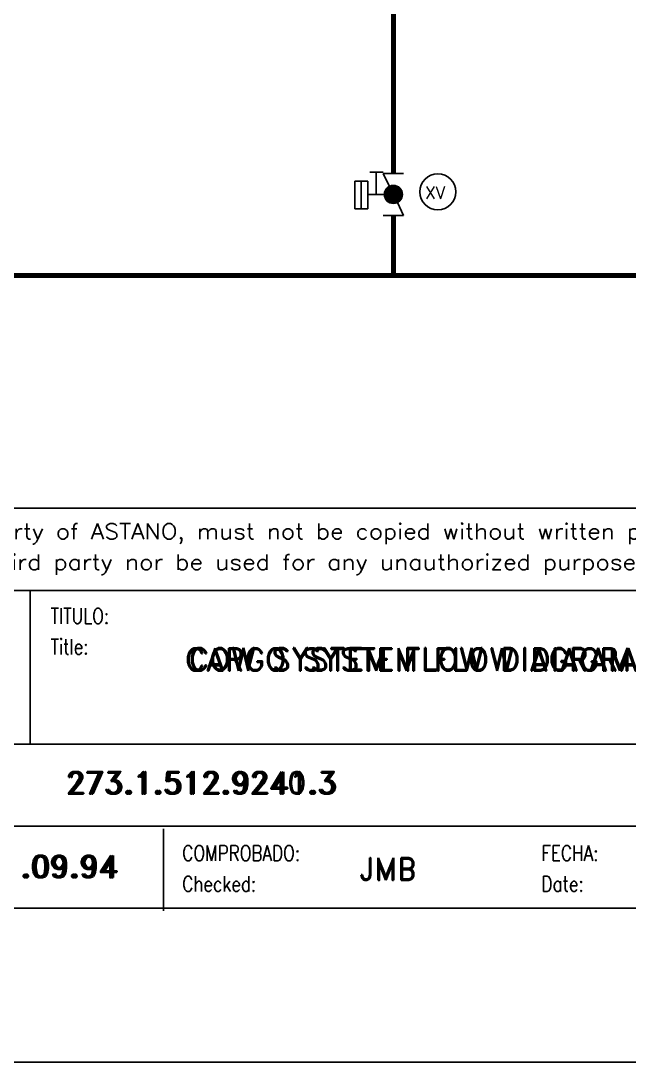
# Model space of a CAD drawing. Extents: x -22909.9 to -22897.8, y -4.7 to 4.1.
# Drawn here: x -22901.976 to -22900.165, y -4.711 to -1.609 of the extents above; entities that cross this region are included whole.
import ezdxf

# ---------------------------------------------------------------- set-up
doc = ezdxf.new("R2010")
doc.units = 0
doc.header["$MEASUREMENT"] = 0
doc.layers.get('0').update_dxf_attribs({"linetype": 'CONTINUOUS'})
for name, color, linetype in [('CARGA', 7, 'CONTINUOUS'), ('COW', 2, 'CONTINUOUS'), ('DESCARGA', 5, 'CONTINUOUS'), ('FORMATO', 7, 'CONTINUOUS'), ('SPEC', 93, 'CONTINUOUS')]:
    doc.layers.add(name, color=color, linetype=linetype)
doc.styles.add('ROMAND', font='romand', dxfattribs={"height": 0.0339})
doc.styles.add('SIMPLEX', font='SIMPLEX.SHX')

# ---------------------------------------------------------------- blocks, each defined once
blk = doc.blocks.new('*X22')
at = {"color": 0}
for p, q in [((3.2725, 2.9365), (3.3005, 2.9645)), ((3.2725, 2.9366), (3.3003, 2.9645)), ((3.2725, 2.9368), (3.3002, 2.9645)), ((3.2725, 2.937), (3.3, 2.9645)), ((3.2725, 2.9372), (3.2998, 2.9645)), ((3.2725, 2.9373), (3.2996, 2.9645)), ((3.2725, 2.9375), (3.2995, 2.9645)), ((3.2725, 2.9377), (3.2993, 2.9645)), ((3.2725, 2.9379), (3.2991, 2.9645)), ((3.2725, 2.938), (3.2989, 2.9645)), ((3.2725, 2.9382), (3.2988, 2.9645)), ((3.2725, 2.9384), (3.2986, 2.9645)), ((3.2725, 2.9386), (3.2984, 2.9645)), ((3.2725, 2.9361), (3.3008, 2.9644)), ((3.2725, 2.9363), (3.3007, 2.9644)), ((3.2725, 2.9388), (3.2982, 2.9644)), ((3.2725, 2.939), (3.298, 2.9644)), ((3.2726, 2.935), (3.302, 2.9644)), ((3.2726, 2.9351), (3.3018, 2.9644)), ((3.2726, 2.9353), (3.3017, 2.9644)), ((3.2726, 2.9355), (3.3015, 2.9644)), ((3.2726, 2.9356), (3.3013, 2.9644)), ((3.2726, 2.9358), (3.3012, 2.9644)), ((3.2726, 2.936), (3.301, 2.9644)), ((3.2726, 2.9392), (3.2978, 2.9644)), ((3.2726, 2.9393), (3.2976, 2.9644)), ((3.2726, 2.9395), (3.2975, 2.9644)), ((3.2726, 2.9397), (3.2973, 2.9644)), ((3.2726, 2.9399), (3.2971, 2.9644)), ((3.2726, 2.9401), (3.2969, 2.9644)), ((3.2726, 2.9348), (3.3022, 2.9643)), ((3.2726, 2.9403), (3.2967, 2.9643)), ((3.2727, 2.9342), (3.3028, 2.9643)), ((3.2727, 2.9343), (3.3026, 2.9643)), ((3.2727, 2.9345), (3.3025, 2.9643)), ((3.2727, 2.9347), (3.3023, 2.9643)), ((3.2727, 2.9405), (3.2965, 2.9643)), ((3.2727, 2.9407), (3.2963, 2.9643)), ((3.2727, 2.9409), (3.2961, 2.9643)), ((3.2727, 2.934), (3.3029, 2.9642)), ((3.2727, 2.9411), (3.2959, 2.9642)), ((3.2728, 2.9334), (3.3036, 2.9642)), ((3.2728, 2.9336), (3.3034, 2.9642)), ((3.2728, 2.9337), (3.3033, 2.9642)), ((3.2728, 2.9339), (3.3031, 2.9642)), ((3.2728, 2.9413), (3.2957, 2.9642)), ((3.2728, 2.9415), (3.2955, 2.9642)), ((3.2728, 2.9417), (3.2953, 2.9642)), ((3.2729, 2.9328), (3.3042, 2.9641)), ((3.2729, 2.933), (3.304, 2.9641)), ((3.2729, 2.9331), (3.3039, 2.9641)), ((3.2729, 2.9333), (3.3037, 2.9641)), ((3.2729, 2.9419), (3.295, 2.9641)), ((3.2729, 2.9421), (3.2948, 2.9641)), ((3.2729, 2.9424), (3.2946, 2.964)), ((3.273, 2.9324), (3.3046, 2.964)), ((3.273, 2.9325), (3.3045, 2.964)), ((3.273, 2.9327), (3.3043, 2.964)), ((3.273, 2.9426), (3.2944, 2.964)), ((3.273, 2.9428), (3.2942, 2.964)), ((3.273, 2.9322), (3.3048, 2.9639)), ((3.2731, 2.9319), (3.3051, 2.9639)), ((3.2731, 2.9321), (3.3049, 2.9639)), ((3.2731, 2.943), (3.294, 2.9639)), ((3.2731, 2.9432), (3.2937, 2.9639)), ((3.2731, 2.9318), (3.3052, 2.9638)), ((3.2732, 2.9315), (3.3055, 2.9638)), ((3.2732, 2.9316), (3.3053, 2.9638)), ((3.2732, 2.9435), (3.2935, 2.9638)), ((3.2732, 2.9437), (3.2933, 2.9638)), ((3.2732, 2.9313), (3.3056, 2.9637)), ((3.2733, 2.9311), (3.3059, 2.9637)), ((3.2733, 2.9312), (3.3058, 2.9637)), ((3.2733, 2.9439), (3.293, 2.9637)), ((3.2733, 2.9442), (3.2928, 2.9637)), ((3.2733, 2.9309), (3.3061, 2.9636)), ((3.2734, 2.9306), (3.3063, 2.9636)), ((3.2734, 2.9308), (3.3062, 2.9636)), ((3.2734, 2.9444), (3.2926, 2.9636)), ((3.2734, 2.9305), (3.3065, 2.9635)), ((3.2735, 2.9302), (3.3068, 2.9635)), ((3.2735, 2.9304), (3.3066, 2.9635)), ((3.2735, 2.9447), (3.2923, 2.9635)), ((3.2735, 2.9449), (3.2921, 2.9635)), ((3.2736, 2.93), (3.307, 2.9634)), ((3.2736, 2.9301), (3.3069, 2.9634)), ((3.2736, 2.9451), (3.2918, 2.9634)), ((3.2736, 2.9298), (3.3072, 2.9633)), ((3.2737, 2.9295), (3.3074, 2.9633)), ((3.2737, 2.9297), (3.3073, 2.9633)), ((3.2737, 2.9454), (3.2916, 2.9633)), ((3.2737, 2.9457), (3.2913, 2.9632)), ((3.2738, 2.9293), (3.3077, 2.9632)), ((3.2738, 2.9294), (3.3076, 2.9632)), ((3.2738, 2.9459), (3.2911, 2.9631)), ((3.2739, 2.929), (3.308, 2.9631)), ((3.2739, 2.9291), (3.3078, 2.9631)), ((3.2739, 2.9462), (3.2908, 2.9631)), ((3.2739, 2.9289), (3.3081, 2.963)), ((3.274, 2.9287), (3.3082, 2.963)), ((3.274, 2.9464), (3.2905, 2.963)), ((3.274, 2.9286), (3.3084, 2.9629)), ((3.2741, 2.9285), (3.3085, 2.9629)), ((3.2741, 2.9467), (3.2903, 2.9629)), ((3.2741, 2.9284), (3.3086, 2.9628)), ((3.2742, 2.9281), (3.3089, 2.9628)), ((3.2742, 2.9282), (3.3088, 2.9628)), ((3.2742, 2.947), (3.29, 2.9628)), ((3.2743, 2.9278), (3.3091, 2.9627)), ((3.2743, 2.928), (3.309, 2.9627)), ((3.2743, 2.9473), (3.2897, 2.9627)), ((3.2744, 2.9276), (3.3094, 2.9626)), ((3.2744, 2.9277), (3.3093, 2.9626)), ((3.2744, 2.9476), (3.2894, 2.9625)), ((3.2745, 2.9273), (3.3096, 2.9625)), ((3.2745, 2.9275), (3.3095, 2.9625)), ((3.2746, 2.9271), (3.3099, 2.9624)), ((3.2746, 2.9272), (3.3098, 2.9624)), ((3.2746, 2.9479), (3.2891, 2.9624)), ((3.2747, 2.927), (3.31, 2.9623)), ((3.2747, 2.9482), (3.2888, 2.9623)), ((3.2747, 2.9268), (3.3101, 2.9622)), ((3.2748, 2.9267), (3.3103, 2.9622)), ((3.2748, 2.9485), (3.2885, 2.9622)), ((3.2748, 2.9266), (3.3104, 2.9621)), ((3.2749, 2.9265), (3.3105, 2.9621)), ((3.275, 2.9262), (3.3108, 2.962)), ((3.275, 2.9263), (3.3106, 2.962)), ((3.275, 2.9488), (3.2882, 2.962)), ((3.2751, 2.926), (3.311, 2.9619)), ((3.2751, 2.9261), (3.3109, 2.9619)), ((3.2751, 2.9492), (3.2878, 2.9619)), ((3.2752, 2.9259), (3.3111, 2.9618)), ((3.2752, 2.9258), (3.3112, 2.9617)), ((3.2753, 2.9256), (3.3113, 2.9617)), ((3.2753, 2.9495), (3.2875, 2.9617)), ((3.2754, 2.9254), (3.3116, 2.9616)), ((3.2754, 2.9255), (3.3115, 2.9616)), ((3.2755, 2.9253), (3.3117, 2.9615)), ((3.2755, 2.9499), (3.2871, 2.9615)), ((3.2755, 2.9252), (3.3118, 2.9614)), ((3.2756, 2.925), (3.3119, 2.9614)), ((3.2757, 2.9248), (3.3122, 2.9613)), ((3.2757, 2.9249), (3.312, 2.9613)), ((3.2757, 2.9502), (3.2868, 2.9613)), ((3.2758, 2.9247), (3.3123, 2.9612)), ((3.2758, 2.9246), (3.3124, 2.9611)), ((3.2759, 2.9245), (3.3125, 2.9611)), ((3.2759, 2.9506), (3.2864, 2.9611)), ((3.276, 2.9244), (3.3126, 2.961)), ((3.276, 2.9242), (3.3127, 2.9609)), ((3.2761, 2.9241), (3.3128, 2.9609)), ((3.2761, 2.951), (3.286, 2.9609)), ((3.2762, 2.9239), (3.3131, 2.9608)), ((3.2762, 2.924), (3.313, 2.9608)), ((3.2763, 2.9238), (3.3132, 2.9607)), ((3.2764, 2.9236), (3.3134, 2.9606)), ((3.2764, 2.9237), (3.3133, 2.9606)), ((3.2764, 2.9514), (3.2855, 2.9606)), ((3.2765, 2.9235), (3.3135, 2.9605)), ((3.2766, 2.9233), (3.3137, 2.9604)), ((3.2766, 2.9234), (3.3136, 2.9604)), ((3.2766, 2.9519), (3.2851, 2.9603)), ((3.2767, 2.9231), (3.3138, 2.9603)), ((3.2768, 2.923), (3.3139, 2.9602)), ((3.2768, 2.9229), (3.3141, 2.9601)), ((3.2769, 2.9228), (3.3142, 2.9601)), ((3.277, 2.9227), (3.3143, 2.96)), ((3.277, 2.9524), (3.2846, 2.96)), ((3.277, 2.9226), (3.3144, 2.9599)), ((3.2771, 2.9225), (3.3145, 2.9599)), ((3.2772, 2.9224), (3.3146, 2.9598)), ((3.2773, 2.9223), (3.3147, 2.9597)), ((3.2773, 2.9222), (3.3148, 2.9596)), ((3.2773, 2.953), (3.284, 2.9596)), ((3.2774, 2.9221), (3.3149, 2.9596)), ((3.2775, 2.922), (3.315, 2.9595)), ((3.2776, 2.9218), (3.3152, 2.9594)), ((3.2776, 2.9219), (3.3151, 2.9594)), ((3.2777, 2.9217), (3.3153, 2.9593)), ((3.2778, 2.9216), (3.3154, 2.9592)), ((3.2778, 2.9536), (3.2834, 2.9592)), ((3.2779, 2.9214), (3.3156, 2.9591)), ((3.2779, 2.9215), (3.3155, 2.9591)), ((3.278, 2.9213), (3.3157, 2.959)), ((3.2781, 2.9212), (3.3158, 2.9589)), ((3.2782, 2.9211), (3.3159, 2.9588)), ((3.2782, 2.921), (3.316, 2.9587)), ((3.2783, 2.9209), (3.3161, 2.9587)), ((3.2784, 2.9208), (3.3162, 2.9586)), ((3.2784, 2.9544), (3.2826, 2.9586)), ((3.2785, 2.9207), (3.3163, 2.9585)), ((3.2785, 2.9206), (3.3164, 2.9584)), ((3.2786, 2.9205), (3.3165, 2.9584)), ((3.2787, 2.9204), (3.3166, 2.9583)), ((3.2788, 2.9203), (3.3167, 2.9582)), ((3.2789, 2.9202), (3.3168, 2.9581)), ((3.2789, 2.9201), (3.3169, 2.958)), ((3.279, 2.92), (3.317, 2.9579)), ((3.2791, 2.9199), (3.3171, 2.9579)), ((3.2792, 2.9198), (3.3172, 2.9578)), ((3.2793, 2.9197), (3.3173, 2.9577)), ((3.2793, 2.9555), (3.2815, 2.9576)), ((3.2794, 2.9196), (3.3174, 2.9576)), ((3.2794, 2.9195), (3.3175, 2.9575)), ((3.2795, 2.9194), (3.3175, 2.9575)), ((3.2796, 2.9193), (3.3176, 2.9574)), ((3.2797, 2.9193), (3.3177, 2.9573)), ((3.2798, 2.9192), (3.3178, 2.9572)), ((3.2799, 2.9191), (3.3179, 2.9571)), ((3.28, 2.919), (3.318, 2.957)), ((3.28, 2.9189), (3.3181, 2.9569)), ((3.2801, 2.9188), (3.3182, 2.9569)), ((3.2802, 2.9187), (3.3183, 2.9568)), ((3.2803, 2.9186), (3.3184, 2.9567)), ((3.2804, 2.9185), (3.3184, 2.9566)), ((3.2805, 2.9184), (3.3185, 2.9565)), ((3.2806, 2.9184), (3.3186, 2.9564)), ((3.2807, 2.9183), (3.3187, 2.9563)), ((3.2807, 2.9182), (3.3188, 2.9562)), ((3.2808, 2.9181), (3.3189, 2.9561)), ((3.2809, 2.918), (3.319, 2.956)), ((3.281, 2.9179), (3.3191, 2.956)), ((3.2811, 2.9178), (3.3191, 2.9559)), ((3.2812, 2.9178), (3.3192, 2.9558)), ((3.2813, 2.9177), (3.3193, 2.9557)), ((3.2814, 2.9176), (3.3194, 2.9556)), ((3.2815, 2.9175), (3.3195, 2.9555)), ((3.2816, 2.9174), (3.3196, 2.9554)), ((3.2817, 2.9173), (3.3196, 2.9553)), ((3.2818, 2.9173), (3.3197, 2.9552)), ((3.2819, 2.9172), (3.3198, 2.9551)), ((3.282, 2.9171), (3.3199, 2.955)), ((3.2821, 2.917), (3.32, 2.9549)), ((3.2821, 2.9169), (3.3201, 2.9548)), ((3.2822, 2.9168), (3.3201, 2.9547)), ((3.2823, 2.9168), (3.3202, 2.9546)), ((3.2824, 2.9167), (3.3203, 2.9545)), ((3.2825, 2.9166), (3.3204, 2.9544)), ((3.2826, 2.9165), (3.3205, 2.9543)), ((3.2827, 2.9165), (3.3205, 2.9542)), ((3.2828, 2.9164), (3.3206, 2.9541)), ((3.2829, 2.9163), (3.3207, 2.9541)), ((3.283, 2.9162), (3.3208, 2.954)), ((3.2831, 2.9161), (3.3208, 2.9539)), ((3.2832, 2.9161), (3.3209, 2.9537)), ((3.2833, 2.916), (3.321, 2.9536)), ((3.2834, 2.9159), (3.3211, 2.9535)), ((3.2835, 2.9158), (3.3211, 2.9534)), ((3.2836, 2.9158), (3.3212, 2.9533)), ((3.2837, 2.9157), (3.3213, 2.9532)), ((3.2838, 2.9156), (3.3214, 2.9531)), ((3.2839, 2.9155), (3.3214, 2.953)), ((3.2841, 2.9155), (3.3215, 2.9529)), ((3.2842, 2.9154), (3.3216, 2.9528)), ((3.2843, 2.9153), (3.3217, 2.9527)), ((3.2844, 2.9153), (3.3217, 2.9526)), ((3.2845, 2.9152), (3.3218, 2.9525)), ((3.2846, 2.9151), (3.3219, 2.9524)), ((3.2847, 2.915), (3.3219, 2.9523)), ((3.2848, 2.915), (3.322, 2.9522)), ((3.2849, 2.9149), (3.3221, 2.9521)), ((3.285, 2.9148), (3.3221, 2.952)), ((3.2851, 2.9148), (3.3222, 2.9519)), ((3.2852, 2.9147), (3.3223, 2.9518)), ((3.2853, 2.9146), (3.3223, 2.9516)), ((3.2854, 2.9146), (3.3224, 2.9515)), ((3.2856, 2.9145), (3.3225, 2.9514)), ((3.2857, 2.9144), (3.3225, 2.9513)), ((3.2858, 2.9144), (3.3226, 2.9512)), ((3.2859, 2.9143), (3.3227, 2.9511)), ((3.286, 2.9142), (3.3227, 2.951)), ((3.2861, 2.9142), (3.3228, 2.9509)), ((3.2862, 2.9141), (3.3229, 2.9508)), ((3.2863, 2.914), (3.3229, 2.9506)), ((3.2865, 2.914), (3.323, 2.9505)), ((3.2866, 2.9139), (3.3231, 2.9504)), ((3.2867, 2.9139), (3.3231, 2.9503)), ((3.2868, 2.9138), (3.3232, 2.9502)), ((3.2869, 2.9137), (3.3232, 2.9501)), ((3.287, 2.9137), (3.3233, 2.95)), ((3.2871, 2.9136), (3.3234, 2.9498)), ((3.2873, 2.9136), (3.3234, 2.9497)), ((3.2874, 2.9135), (3.3235, 2.9496)), ((3.2875, 2.9134), (3.3235, 2.9495)), ((3.2876, 2.9134), (3.3236, 2.9494)), ((3.2877, 2.9133), (3.3237, 2.9492)), ((3.2879, 2.9133), (3.3237, 2.9491)), ((3.288, 2.9132), (3.3238, 2.949)), ((3.2881, 2.9132), (3.3238, 2.9489)), ((3.2882, 2.9131), (3.3239, 2.9488)), ((3.2883, 2.913), (3.3239, 2.9486)), ((3.2885, 2.913), (3.324, 2.9485)), ((3.2886, 2.9129), (3.324, 2.9484)), ((3.2887, 2.9129), (3.3241, 2.9483)), ((3.2888, 2.9128), (3.3242, 2.9482)), ((3.289, 2.9128), (3.3242, 2.948)), ((3.2891, 2.9127), (3.3243, 2.9479)), ((3.2892, 2.9127), (3.3243, 2.9478)), ((3.2893, 2.9126), (3.3244, 2.9477)), ((3.2895, 2.9126), (3.3244, 2.9475)), ((3.2896, 2.9125), (3.3245, 2.9474)), ((3.2897, 2.9125), (3.3245, 2.9473)), ((3.2898, 2.9124), (3.3246, 2.9471)), ((3.29, 2.9124), (3.3246, 2.947)), ((3.2901, 2.9123), (3.3247, 2.9469)), ((3.2902, 2.9123), (3.3247, 2.9468)), ((3.2904, 2.9122), (3.3248, 2.9466)), ((3.2905, 2.9122), (3.3248, 2.9465)), ((3.2906, 2.9121), (3.3248, 2.9464)), ((3.2907, 2.9121), (3.3249, 2.9462)), ((3.2909, 2.912), (3.3249, 2.9461)), ((3.291, 2.912), (3.325, 2.946)), ((3.2911, 2.912), (3.325, 2.9458)), ((3.2913, 2.9119), (3.3251, 2.9457)), ((3.2914, 2.9119), (3.3251, 2.9456)), ((3.2915, 2.9118), (3.3251, 2.9454)), ((3.2917, 2.9118), (3.3252, 2.9453)), ((3.2918, 2.9117), (3.3252, 2.9452)), ((3.292, 2.9117), (3.3253, 2.945)), ((3.2921, 2.9117), (3.3253, 2.9449)), ((3.2922, 2.9116), (3.3253, 2.9447)), ((3.2924, 2.9116), (3.3254, 2.9446)), ((3.2925, 2.9116), (3.3254, 2.9445)), ((3.2926, 2.9115), (3.3255, 2.9443)), ((3.2928, 2.9115), (3.3255, 2.9442)), ((3.2929, 2.9114), (3.3255, 2.944)), ((3.2931, 2.9114), (3.3256, 2.9439)), ((3.2932, 2.9114), (3.3256, 2.9438)), ((3.2934, 2.9113), (3.3256, 2.9436)), ((3.2935, 2.9113), (3.3257, 2.9435)), ((3.2936, 2.9113), (3.3257, 2.9433)), ((3.2938, 2.9112), (3.3257, 2.9432)), ((3.2939, 2.9112), (3.3258, 2.943)), ((3.2941, 2.9112), (3.3258, 2.9429)), ((3.2942, 2.9112), (3.3258, 2.9427)), ((3.2944, 2.9111), (3.3259, 2.9426)), ((3.2945, 2.9111), (3.3259, 2.9425)), ((3.2947, 2.9111), (3.3259, 2.9423)), ((3.2948, 2.911), (3.3259, 2.9421)), ((3.295, 2.911), (3.326, 2.942)), ((3.2951, 2.911), (3.326, 2.9418)), ((3.2953, 2.911), (3.326, 2.9417)), ((3.2954, 2.9109), (3.326, 2.9415)), ((3.2956, 2.9109), (3.3261, 2.9414)), ((3.2957, 2.9109), (3.3261, 2.9412)), ((3.2959, 2.9109), (3.3261, 2.9411)), ((3.2961, 2.9109), (3.3261, 2.9409)), ((3.2962, 2.9108), (3.3261, 2.9408)), ((3.2964, 2.9108), (3.3262, 2.9406)), ((3.2965, 2.9108), (3.3262, 2.9404)), ((3.2967, 2.9108), (3.3262, 2.9403)), ((3.2969, 2.9108), (3.3262, 2.9401)), ((3.297, 2.9108), (3.3262, 2.94)), ((3.2972, 2.9107), (3.3262, 2.9398)), ((3.2973, 2.9107), (3.3262, 2.9396)), ((3.2975, 2.9107), (3.3263, 2.9395)), ((3.2977, 2.9107), (3.3263, 2.9393)), ((3.2978, 2.9107), (3.3263, 2.9391)), ((3.298, 2.9107), (3.3263, 2.939)), ((3.2982, 2.9107), (3.3263, 2.9388)), ((3.2983, 2.9107), (3.3263, 2.9386)), ((3.2985, 2.9107), (3.3263, 2.9385)), ((3.2987, 2.9107), (3.3263, 2.9383)), ((3.2989, 2.9107), (3.3263, 2.9381)), ((3.299, 2.9107), (3.3263, 2.9379)), ((3.2992, 2.9107), (3.3263, 2.9378)), ((3.2994, 2.9107), (3.3263, 2.9376)), ((3.2996, 2.9107), (3.3263, 2.9374)), ((3.2997, 2.9107), (3.3263, 2.9372)), ((3.2999, 2.9107), (3.3263, 2.9371)), ((3.3001, 2.9107), (3.3263, 2.9369)), ((3.3003, 2.9107), (3.3263, 2.9367)), ((3.3005, 2.9107), (3.3263, 2.9365)), ((3.3007, 2.9107), (3.3263, 2.9363)), ((3.3008, 2.9107), (3.3263, 2.9361)), ((3.301, 2.9107), (3.3263, 2.936)), ((3.3012, 2.9107), (3.3263, 2.9358)), ((3.3014, 2.9107), (3.3263, 2.9356)), ((3.3016, 2.9107), (3.3262, 2.9354)), ((3.3018, 2.9108), (3.3262, 2.9352)), ((3.302, 2.9108), (3.3262, 2.935)), ((3.3022, 2.9108), (3.3262, 2.9348)), ((3.3024, 2.9108), (3.3262, 2.9346)), ((3.3026, 2.9108), (3.3261, 2.9344)), ((3.3028, 2.9109), (3.3261, 2.9342)), ((3.303, 2.9109), (3.3261, 2.934)), ((3.3032, 2.9109), (3.3261, 2.9338)), ((3.3034, 2.9109), (3.326, 2.9336)), ((3.3036, 2.911), (3.326, 2.9334)), ((3.3038, 2.911), (3.326, 2.9332)), ((3.304, 2.9111), (3.3259, 2.933)), ((3.3042, 2.9111), (3.3259, 2.9327)), ((3.3045, 2.9111), (3.3258, 2.9325)), ((3.3047, 2.9112), (3.3258, 2.9323)), ((3.3049, 2.9112), (3.3258, 2.9321)), ((3.3051, 2.9113), (3.3257, 2.9319)), ((3.3054, 2.9113), (3.3257, 2.9316)), ((3.3056, 2.9114), (3.3256, 2.9314)), ((3.3058, 2.9114), (3.3256, 2.9312)), ((3.3061, 2.9115), (3.3255, 2.9309)), ((3.3063, 2.9115), (3.3254, 2.9307)), ((3.3065, 2.9116), (3.3254, 2.9304)), ((3.3068, 2.9117), (3.3253, 2.9302)), ((3.307, 2.9118), (3.3252, 2.93)), ((3.3073, 2.9118), (3.3252, 2.9297)), ((3.3075, 2.9119), (3.3251, 2.9294)), ((3.3078, 2.912), (3.325, 2.9292)), ((3.3081, 2.9121), (3.3249, 2.9289)), ((3.3083, 2.9122), (3.3248, 2.9286)), ((3.3086, 2.9123), (3.3247, 2.9284)), ((3.3089, 2.9124), (3.3246, 2.9281)), ((3.3092, 2.9125), (3.3245, 2.9278)), ((3.3095, 2.9126), (3.3244, 2.9275)), ((3.3098, 2.9127), (3.3243, 2.9272)), ((3.3101, 2.9129), (3.3241, 2.9269)), ((3.3104, 2.913), (3.324, 2.9266)), ((3.3107, 2.9131), (3.3238, 2.9263)), ((3.311, 2.9133), (3.3237, 2.9259)), ((3.3114, 2.9135), (3.3235, 2.9256)), ((3.3117, 2.9136), (3.3233, 2.9252)), ((3.3121, 2.9138), (3.3231, 2.9249)), ((3.3125, 2.9141), (3.3229, 2.9245)), ((3.3129, 2.9143), (3.3227, 2.9241)), ((3.3134, 2.9145), (3.3224, 2.9236)), ((3.3138, 2.9148), (3.3221, 2.9232)), ((3.3143, 2.9152), (3.3218, 2.9227)), ((3.3149, 2.9155), (3.3214, 2.9221)), ((3.3155, 2.916), (3.321, 2.9215)), ((3.3163, 2.9166), (3.3204, 2.9207)), ((3.3176, 2.9177), (3.3193, 2.9194))]:
    blk.add_line(p, q, dxfattribs=at)

msp = doc.modelspace()

# ---------------------------------------------------------------- linework, layer by layer
at = {"layer": 'DESCARGA'}
for p, q in [((-22900.937, -2.0599), (-22900.8977, -2.0599)), ((-22900.9184, -2.1266), (-22900.9184, -2.0612)), ((-22900.8363, -2.0642), (-22900.8971, -2.0642)), ((-22900.8971, -2.0642), (-22900.8787, -2.1024)), ((-22900.982, -2.1699), (-22900.982, -2.0866)), ((-22900.982, -2.0866), (-22900.9427, -2.0866)), ((-22900.9623, -2.1699), (-22900.9623, -2.0866)), ((-22900.9427, -2.0866), (-22900.9427, -2.1699)), ((-22900.8733, -2.1266), (-22900.9427, -2.1266)), ((-22900.8671, -2.1268), (-22900.8667, -2.1261)), ((-22900.8668, -2.1269), (-22900.8667, -2.1272)), ((-22900.8667, -2.1261), (-22900.8665, -2.1264)), ((-22900.8667, -2.1272), (-22900.8664, -2.1265)), ((-22900.9427, -2.1699), (-22900.982, -2.1699)), ((-22900.8548, -2.1507), (-22900.8363, -2.1891)), ((-22900.8363, -2.1891), (-22900.8971, -2.1891))]:
    msp.add_line(p, q, dxfattribs=at)
at = {"layer": 'DESCARGA', "const_width": 0.015}
for points in [[(-22900.9887, 0.5265), (-22900.8667, 0.5265), (-22900.8667, -2.0642)], [(-22900.8667, -2.1891), (-22900.8667, -2.3682)]]:
    msp.add_lwpolyline(points, dxfattribs=at)
at = {"layer": 'DESCARGA', "linetype": 'Continuous', "const_width": 0.015}
msp.add_lwpolyline([(-22900.8667, -2.3682), (-22907.2525, -2.3682)], dxfattribs=at)
at = {"layer": 'DESCARGA'}
for centre, radius in [((-22900.7345, -2.1186), 0.0538), ((-22900.8669, -2.1266), 0.0269)]:
    msp.add_circle(centre, radius, dxfattribs=at)
at = {"layer": 'FORMATO', "color": 4}
for p, q in [((-22897.8242, -3.0614), (-22903.4764, -3.0614)), ((-22903.4764, -3.3058), (-22897.8242, -3.3058)), ((-22903.4764, -4.2529), (-22897.8242, -4.2529))]:
    msp.add_line(p, q, dxfattribs=at)
at = {"layer": 'FORMATO', "color": 1}
for p, q in [((-22901.9488, -3.3058), (-22901.9488, -3.7641)), ((-22903.4764, -3.7641), (-22899.6574, -3.7641)), ((-22903.4764, -4.0085), (-22899.6574, -4.0085)), ((-22901.5516, -4.2606), (-22901.5516, -4.0161))]:
    msp.add_line(p, q, dxfattribs=at)
at = {"layer": 'FORMATO', "color": 2}
msp.add_line((-22897.8242, -4.7112), (-22909.8925, -4.7112), dxfattribs=at)
at = {"layer": 'SPEC', "const_width": 0.015}
msp.add_lwpolyline([(-22900.8667, -2.3682), (-22900.0985, -2.3682)], dxfattribs=at)

# ---------------------------------------------------------------- block references
at = {"layer": 'DESCARGA', "rotation": 90}
msp.add_blockref('*X22', (-22897.9293, -5.426), dxfattribs=at)

# ---------------------------------------------------------------- texts
at = {"style": 'ROMAND'}
msp.add_text('JMB', height=0.06622, dxfattribs=at).set_placement((-22900.9715, -4.1691))
at = {"layer": 'CARGA', "style": 'ROMAND'}
for s, height, p in [('CARGO SYSTEM FLOW DIAGRAM', 0.067734, (-22901.4872, -3.5455)), ('273.1.512.9240.3', 0.066223, (-22901.8442, -3.9124)), ('21.09.94', 0.06622, (-22902.0934, -4.1615))]:
    msp.add_text(s, height=height, dxfattribs=at).set_placement(p)
at = {"layer": 'COW', "style": 'ROMAND'}
for s, height, p in [('COW SYSTEM FLOW DIAGRAM', 0.067734, (-22901.4759, -3.5451)), ('273.1.512.9241.3', 0.066223, (-22901.8381, -3.9124)), ('21.09.94', 0.06622, (-22902.0876, -4.1615))]:
    msp.add_text(s, height=height, dxfattribs=at).set_placement(p)
at = {"layer": 'DESCARGA', "style": 'ROMAND'}
msp.add_text('XV', height=0.03658, dxfattribs=at).set_placement((-22900.7725, -2.1399))
at = {"layer": 'FORMATO', "color": 6, "style": 'SIMPLEX'}
for s, height, width, p in [('This document, which is property of ASTANO, must not be copied without written permission and the contents thereof', 0.0458288, 1.13, (-22903.0793, -3.153)), ('must not be imported to a third party nor be used for any unauthorized purpose.  Controvention will be prosecuted.', 0.0458288, 1.14, (-22903.0793, -3.2447)), ('TITULO:', 0.04583, 0.8, (-22901.8877, -3.4051)), ('Title:', 0.04583, 0.8, (-22901.8877, -3.4967)), ('COMPROBADO:', 0.045829, 0.8, (-22901.4952, -4.1115)), ('FECHA:', 0.04583, 0.8, (-22900.4259, -4.1115)), ('Checked:', 0.04583, 0.8, (-22901.4952, -4.2031)), ('Date:', 0.04583, 0.8, (-22900.4259, -4.2031))]:
    msp.add_text(s, height=height, dxfattribs=dict(at, width=width)).set_placement(p)

doc.saveas('drawing.dxf')
